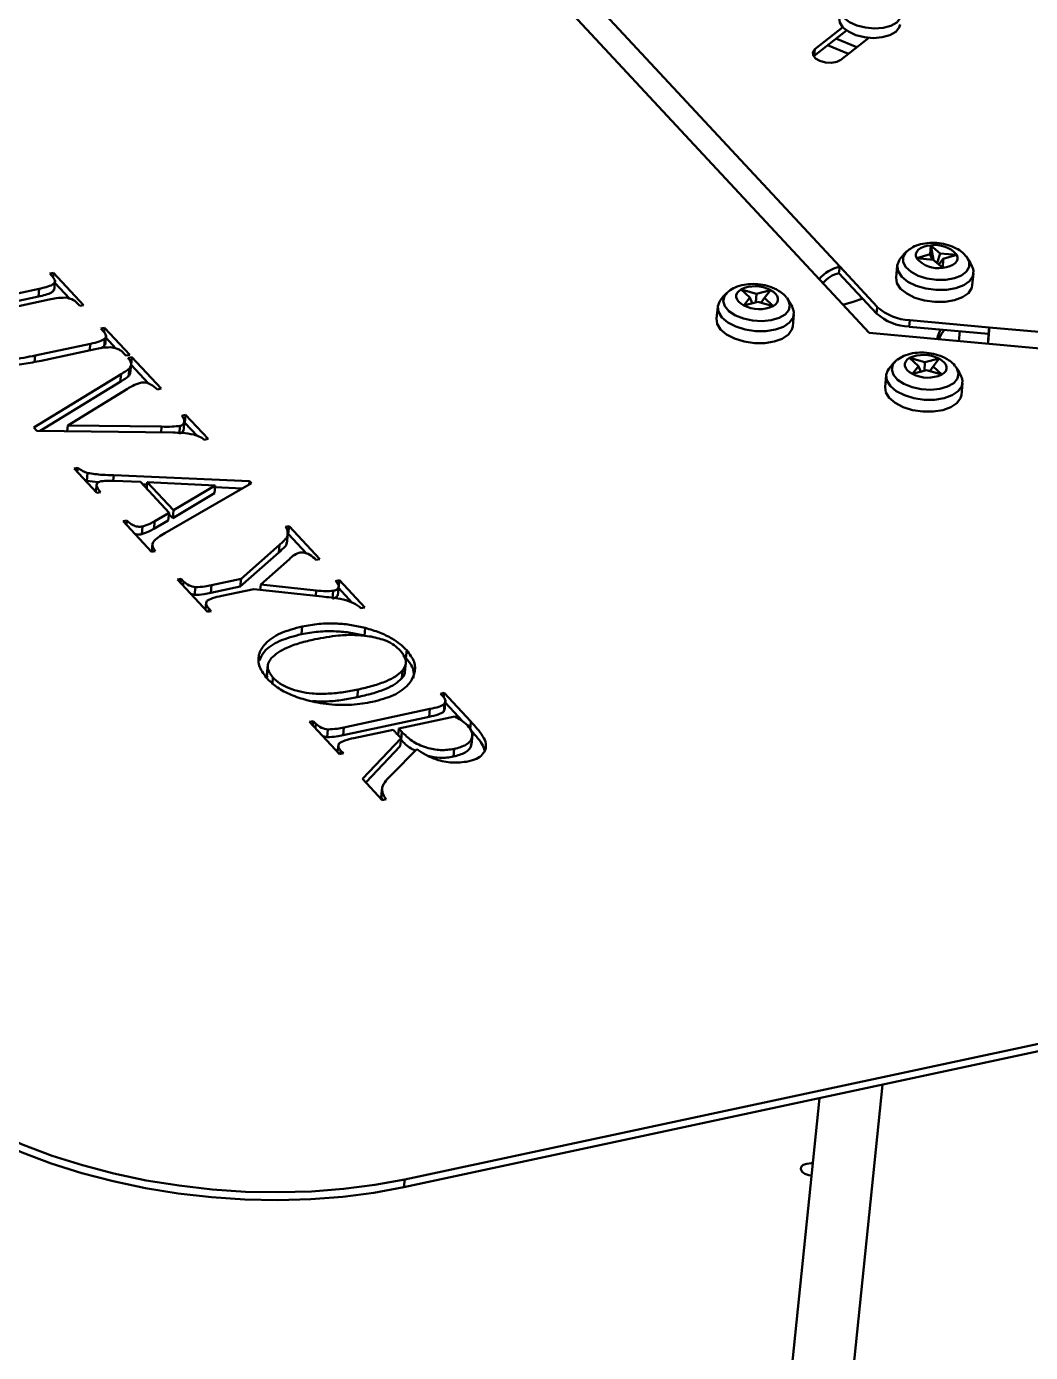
# Model space of a CAD drawing. Header units: millimetres. Extents: x 263 to 2983, y 441 to 2500.
# Drawn here: x 1960.1 to 2091, y 1448.9 to 1621.9 of the extents above; entities that cross this region are included whole.
import ezdxf

# ---------------------------------------------------------------- set-up
doc = ezdxf.new("R2010")
doc.units = ezdxf.units.MM
doc.header["$LTSCALE"] = 0.5
doc.layers.add('BOL', color=7, linetype='Continuous', lineweight=50)

msp = doc.modelspace()

# ---------------------------------------------------------------- linework, layer by layer
at = {"layer": 'BOL'}
for p, q in [((2069.99, 1581.94), (2012.95, 1643.29)), ((2066.15, 1590.6), (2023.82, 1636.14)), ((2062.84, 1618.11), (2067.03, 1621.42)), ((2062.93, 1618.96), (2066.56, 1621.83)), ((2064.57, 1619.48), (2067.31, 1618.36)), ((2065.67, 1620.35), (2068.41, 1619.23)), ((2069.95, 1620.45), (2066.32, 1617.58)), ((2062.76, 1618.03), (2062.84, 1618.11)), ((2062.93, 1618.96), (2062.84, 1618.11)), ((2009.42, 1471.53), (2650.51, 1608.81)), ((2009.32, 1470.52), (2650.41, 1607.8)), ((2077.96, 1592.22), (2078.03, 1593.37)), ((2078.03, 1593.37), (2078.38, 1591.5)), ((2078.03, 1593.37), (2079.27, 1592.33)), ((2075.03, 1592.7), (2074.98, 1592.65)), ((2076.2, 1591.68), (2077.96, 1592.22)), ((2078.35, 1591.49), (2076.2, 1591.68)), ((2077.96, 1592.22), (2078.2, 1591.5)), ((2079.59, 1590.45), (2078.35, 1591.49)), ((2079.27, 1592.33), (2078.86, 1591.07)), ((2079.66, 1591.6), (2079.08, 1590.88)), ((2079.27, 1592.33), (2081.43, 1592.14)), ((2079.66, 1591.6), (2079.59, 1590.45)), ((2081.43, 1592.14), (2079.66, 1591.6)), ((1963.12, 1589.69), (1963.61, 1589.79)), ((1963.46, 1589.32), (1963.12, 1589.69)), ((1963.54, 1589.17), (1963.61, 1589.79)), ((1963.61, 1589.79), (1967.53, 1585.58)), ((2066.15, 1590.6), (2066.06, 1589.76)), ((2070.97, 1584.48), (2066.06, 1589.76)), ((2071.05, 1585.33), (2066.15, 1590.6)), ((2073.67, 1590.74), (2073.51, 1589.18)), ((2083.45, 1588.16), (2083.61, 1589.72)), ((1963.67, 1587.51), (1963.8, 1588.78)), ((1963.77, 1588.5), (1965.7, 1586.42)), ((1954.88, 1585.25), (1961.64, 1586.7)), ((1954.99, 1586.26), (1961.74, 1587.71)), ((1963.05, 1586.3), (1955.31, 1584.64)), ((1961.64, 1586.7), (1961.74, 1587.71)), ((2054.42, 1586.56), (2053.28, 1587.63)), ((2053.28, 1587.63), (2055.29, 1587.06)), ((2053.65, 1585.54), (2054.42, 1586.56)), ((2054.42, 1586.56), (2054.72, 1585.82)), ((2055.29, 1587.06), (2055.21, 1585.95)), ((2055.29, 1587.06), (2057.12, 1587.54)), ((2056.34, 1586.52), (2055.9, 1585.9)), ((2057.12, 1587.54), (2056.34, 1586.52)), ((2056.34, 1586.52), (2057.49, 1585.45)), ((2059.29, 1586.49), (2059.25, 1586.54)), ((1967.04, 1585.47), (1966.7, 1585.84)), ((1967.53, 1585.58), (1967.04, 1585.47)), ((2050.24, 1585.37), (2050.08, 1583.81)), ((2055.48, 1586.02), (2053.65, 1585.54)), ((2057.49, 1585.45), (2055.48, 1586.02)), ((2070.97, 1584.48), (2071.05, 1585.33)), ((2060.02, 1582.79), (2060.18, 1584.35)), ((2075.29, 1583.6), (2075.2, 1582.76)), ((2085.58, 1581.82), (2075.2, 1582.76)), ((2085.67, 1582.67), (2075.29, 1583.6)), ((1969.78, 1582.52), (1970.27, 1582.62)), ((1970.13, 1582.15), (1969.78, 1582.52)), ((1970.21, 1582.02), (1970.27, 1582.62)), ((1970.22, 1580.18), (1970.32, 1581.19)), ((1970.27, 1582.62), (1973.54, 1579.11)), ((1970.33, 1580.34), (1970.46, 1581.6)), ((1970.43, 1581.33), (1971.75, 1579.92)), ((2190.71, 1571.02), (2069.99, 1581.94)), ((2081.7, 1580.88), (2081.83, 1582.16)), ((2085.67, 1582.67), (2085.58, 1581.82)), ((2175.29, 1574.55), (2085.67, 1582.67)), ((1961.22, 1579), (1968.41, 1580.54)), ((1969.06, 1579.84), (1962, 1578.32)), ((1968.32, 1579.68), (1968.41, 1580.54)), ((1969.79, 1579.98), (1970.22, 1580.18)), ((1970.22, 1580.18), (1970.26, 1580.48)), ((1973.05, 1579.01), (1972.71, 1579.37)), ((1961.13, 1578.17), (1961.22, 1579)), ((1973.54, 1579.11), (1973.05, 1579.01)), ((1973.34, 1578.69), (1973.83, 1578.8)), ((1973.6, 1576.64), (1973.73, 1577.9)), ((1973.72, 1577.79), (1973.83, 1578.8)), ((1973.72, 1577.79), (1975.97, 1575.38)), ((1973.72, 1577.79), (1973.72, 1577.79)), ((1973.83, 1578.8), (1977.65, 1574.68)), ((2076.42, 1577.62), (2075.27, 1578.69)), ((2075.27, 1578.69), (2077.28, 1578.12)), ((2075.64, 1576.6), (2076.42, 1577.62)), ((2076.42, 1577.62), (2076.72, 1576.88)), ((2077.28, 1578.12), (2077.21, 1577.01)), ((2077.28, 1578.12), (2079.11, 1578.6)), ((2078.34, 1577.58), (2077.9, 1576.96)), ((2079.11, 1578.6), (2078.34, 1577.58)), ((2078.34, 1577.58), (2079.48, 1576.51)), ((2081.28, 1577.55), (2081.24, 1577.59)), ((1961.03, 1569.6), (1972.42, 1576.58)), ((1972.31, 1575.57), (1972.42, 1576.58)), ((1973.39, 1576.3), (1973.5, 1577.31)), ((2072.23, 1576.43), (2072.07, 1574.87)), ((2077.47, 1577.08), (2075.64, 1576.6)), ((2079.48, 1576.51), (2077.47, 1577.08)), ((1961.87, 1569.17), (1972.31, 1575.57)), ((1973.27, 1574.67), (1965.46, 1569.88)), ((1977.65, 1574.68), (1977.16, 1574.58)), ((2082.02, 1573.84), (2082.18, 1575.4)), ((1980.35, 1571.15), (1980.84, 1571.25)), ((1980.74, 1570.24), (1980.84, 1571.25)), ((1980.84, 1571.25), (1983.76, 1568.12)), ((1961.42, 1569.17), (1961.03, 1569.6)), ((1979.19, 1568.95), (1961.42, 1569.17)), ((1965.38, 1569.12), (1965.46, 1569.88)), ((1965.46, 1569.88), (1977.71, 1569.72)), ((1977.64, 1568.97), (1977.71, 1569.72)), ((1980.01, 1568.81), (1980.11, 1569.82)), ((1980.55, 1569.19), (1980.68, 1570.45)), ((1980.65, 1570.23), (1980.74, 1570.24)), ((1980.74, 1570.24), (1982.34, 1568.52)), ((1983.76, 1568.12), (1983.27, 1568.02)), ((1966.28, 1564.26), (1966.77, 1564.37)), ((1969.24, 1561.09), (1966.28, 1564.26)), ((1966.71, 1563.8), (1966.77, 1564.37)), ((1967.66, 1562.78), (1967.95, 1562.66)), ((1967.95, 1562.66), (1968.05, 1563.67)), ((1967.95, 1562.66), (1969.45, 1562.48)), ((1969.24, 1562.29), (1969.13, 1561.2)), ((1971.38, 1562.66), (1971.46, 1563.39)), ((1971.46, 1563.39), (1989.15, 1562.63)), ((1974.93, 1562.51), (1971.48, 1562.66)), ((1978.68, 1558.48), (1974.93, 1562.51)), ((1975.21, 1562.21), (1975.81, 1562.19)), ((1975.76, 1561.62), (1975.84, 1562.47)), ((1975.84, 1562.47), (1979.25, 1558.81)), ((1984.7, 1562.04), (1975.84, 1562.47)), ((1989.41, 1562.35), (1978.12, 1555.82)), ((1979.25, 1558.81), (1984.7, 1562.04)), ((1984.6, 1561.03), (1984.7, 1562.04)), ((1989.11, 1562.18), (1989.15, 1562.63)), ((1989.15, 1562.63), (1989.41, 1562.35)), ((1969.72, 1561.19), (1969.24, 1561.09)), ((1979.15, 1557.8), (1984.6, 1561.03)), ((1984.68, 1561.81), (1988.21, 1561.65)), ((1979.15, 1557.8), (1979.25, 1558.81)), ((1972.68, 1557.38), (1973.17, 1557.48)), ((1976.4, 1553.38), (1972.68, 1557.38)), ((1973.11, 1556.92), (1973.17, 1557.48)), ((1976.69, 1556.38), (1978.58, 1557.47)), ((1976.69, 1556.38), (1976.8, 1557.39)), ((1976.8, 1557.39), (1978.68, 1558.48)), ((1978.58, 1557.47), (1978.68, 1558.48)), ((1978.66, 1558.32), (1979.15, 1557.8)), ((1975.12, 1555.69), (1975.22, 1556.7)), ((1993.85, 1556.64), (1994.33, 1556.74)), ((1994.02, 1554.46), (1994.15, 1555.73)), ((1994.15, 1555.71), (1994.23, 1555.73)), ((1994.23, 1555.73), (1994.33, 1556.74)), ((1994.23, 1555.73), (1996.59, 1553.19)), ((1994.33, 1556.74), (1998.33, 1552.44)), ((1976.88, 1553.49), (1976.4, 1553.38)), ((1976.53, 1554.5), (1976.42, 1553.39)), ((1988.07, 1549.86), (1993.1, 1554.3)), ((1993, 1553.29), (1993.1, 1554.3)), ((1987.96, 1548.85), (1993, 1553.29)), ((1994.37, 1552.44), (1990.64, 1549.15)), ((1997.84, 1552.34), (1997.63, 1552.56)), ((1998.33, 1552.44), (1997.84, 1552.34)), ((1979.76, 1549.77), (1980.24, 1549.87)), ((1980.19, 1549.31), (1980.24, 1549.87)), ((1980.24, 1549.87), (1980.57, 1549.52)), ((1984.23, 1549.04), (1988.07, 1549.86)), ((1987.96, 1548.85), (1988.07, 1549.86)), ((1983.68, 1545.55), (1979.76, 1549.77)), ((1980.51, 1548.96), (1980.57, 1549.52)), ((1982, 1547.77), (1982.11, 1548.78)), ((1984.13, 1548.03), (1984.23, 1549.04)), ((1984.13, 1548.03), (1987.96, 1548.85)), ((1989.72, 1548.53), (1985.54, 1547.64)), ((1998.64, 1547.55), (1989.72, 1548.53)), ((1990.57, 1548.44), (1990.64, 1549.15)), ((1990.64, 1549.15), (1997.87, 1548.36)), ((1997.8, 1547.64), (1997.87, 1548.36)), ((1999.99, 1547.29), (2000.09, 1548.3)), ((2000.4, 1549.58), (2000.89, 1549.69)), ((2000.69, 1547.71), (2000.82, 1548.98)), ((2000.79, 1548.68), (2000.89, 1549.69)), ((2000.79, 1548.68), (2002.58, 1546.75)), ((2000.79, 1548.68), (2000.79, 1548.68)), ((2000.89, 1549.69), (2004.2, 1546.13)), ((1981.48, 1547.91), (1982, 1547.77)), ((1983.52, 1546.84), (1983.42, 1545.83)), ((1984.16, 1545.66), (1983.68, 1545.55)), ((1983.82, 1545.58), (1983.86, 1545.98)), ((1983.86, 1545.98), (1984.16, 1545.66)), ((2003.71, 1546.03), (2003.53, 1546.22)), ((2004.2, 1546.13), (2003.71, 1546.03)), ((1995.95, 1542.64), (1996.05, 1543.65)), ((2004.17, 1542.45), (2004.27, 1543.46)), ((2009.22, 1539.87), (2009.57, 1539.55)), ((2009.57, 1539.55), (2009.67, 1540.56)), ((1991.57, 1538.66), (1991.44, 1537.4)), ((2009.03, 1536.89), (2009.14, 1537.9)), ((2009.45, 1537.71), (2009.58, 1538.97)), ((1992.16, 1536.26), (1992.23, 1536.98)), ((2003.23, 1534.43), (2003.33, 1535.44)), ((2014.08, 1534.87), (2014.57, 1534.98)), ((2014.42, 1534.51), (2014.08, 1534.87)), ((2014.51, 1534.38), (2014.57, 1534.98)), ((2014.57, 1534.98), (2018.04, 1531.24)), ((2001.48, 1530.49), (2012.7, 1532.89)), ((2012.6, 1531.88), (2012.7, 1532.89)), ((2014.51, 1532.54), (2014.61, 1533.55)), ((2014.51, 1532.54), (2014.56, 1532.83)), ((2014.62, 1532.7), (2014.75, 1533.96)), ((2014.72, 1533.69), (2016.99, 1531.25)), ((1997, 1531.22), (1997.49, 1531.32)), ((2000.92, 1527), (1997, 1531.22)), ((1997.43, 1530.76), (1997.49, 1531.32)), ((1997.49, 1531.32), (1997.83, 1530.96)), ((1997.77, 1530.39), (1997.83, 1530.96)), ((2001.38, 1529.48), (2012.6, 1531.88)), ((2015.96, 1531.91), (2008.64, 1530.34)), ((2017.94, 1530.23), (2018.04, 1531.24)), ((1998.73, 1529.36), (1999.29, 1529.22)), ((1999.29, 1529.22), (1999.4, 1530.23)), ((2001.38, 1529.48), (2001.48, 1530.49)), ((2007.91, 1530.18), (2002.79, 1529.09)), ((2008.55, 1529.47), (2008.64, 1530.34)), ((2008.94, 1528.89), (2009.04, 1529.9)), ((2018.11, 1528.24), (2018.24, 1529.51)), ((2000.76, 1528.27), (2000.66, 1527.29)), ((2001.01, 1527.02), (2001.06, 1527.49)), ((2001.06, 1527.49), (2001.41, 1527.11)), ((2003.92, 1523.78), (2008.95, 1529.07)), ((2004.34, 1523.32), (2008.84, 1528.06)), ((2010.99, 1527.64), (2007.72, 1524.34)), ((2008.84, 1528.06), (2008.95, 1529.07)), ((2015.78, 1526.67), (2015.88, 1527.68)), ((2001.41, 1527.11), (2000.92, 1527)), ((2006.49, 1521.01), (2003.92, 1523.78)), ((2006.49, 1522.65), (2006.36, 1521.39)), ((2006.4, 1521.51), (2006.45, 1521.06)), ((2006.98, 1521.11), (2006.49, 1521.01)), ((2064.96, 1418.04), (2071.73, 1483.88)), ((2063.5, 1482.12), (2057, 1418.86)), ((2009.32, 1470.52), (2009.42, 1471.53))]:
    msp.add_line(p, q, dxfattribs=at)
at = {"layer": 'BOL', "flags": 128}
for points in [[(2066.4, 1624.75), (2066.24, 1624.33), (2066.29, 1623.69), (2066.7, 1623.06), (2067.42, 1622.5), (2068.38, 1622.06), (2069.51, 1621.77), (2070.69, 1621.67), (2071.84, 1621.76), (2072.84, 1622.03), (2073.6, 1622.46), (2074.06, 1623.02), (2074.18, 1623.64), (2074.11, 1623.96)], [(2066.09, 1622.99), (2066.17, 1622.44), (2066.57, 1621.81), (2067.29, 1621.25), (2068.25, 1620.81), (2069.38, 1620.52), (2070.57, 1620.42), (2071.71, 1620.51), (2072.71, 1620.78), (2073.47, 1621.21), (2073.93, 1621.77), (2074.05, 1622.17)], [(2066.32, 1617.58), (2065.79, 1617.31), (2065.08, 1617.19), (2064.3, 1617.24), (2063.57, 1617.44), (2063.01, 1617.76), (2062.68, 1618.17), (2062.66, 1618.58), (2062.93, 1618.96)], [(2078.03, 1593.37), (2077.54, 1593.3), (2077.09, 1593.17), (2076.71, 1593), (2076.41, 1592.78), (2076.2, 1592.53), (2076.1, 1592.26), (2076.1, 1591.97), (2076.2, 1591.68)], [(2073.89, 1591.38), (2073.66, 1590.73), (2073.78, 1589.99), (2074.26, 1589.28), (2075.06, 1588.63), (2076.13, 1588.1), (2077.38, 1587.73), (2078.73, 1587.55), (2080.07, 1587.56)], [(2074.98, 1592.65), (2074.78, 1592.46), (2074.43, 1591.85), (2074.44, 1591.18), (2074.79, 1590.52), (2075.47, 1589.91), (2076.41, 1589.41), (2077.54, 1589.06), (2078.76, 1588.87), (2079.99, 1588.88)], [(2079.59, 1590.45), (2080.09, 1590.52), (2080.54, 1590.65), (2080.92, 1590.82), (2081.21, 1591.04), (2081.42, 1591.29), (2081.53, 1591.56), (2081.53, 1591.85), (2081.43, 1592.14)], [(2079.99, 1588.88), (2081.11, 1589.08), (2082.04, 1589.45), (2082.7, 1589.96), (2083.05, 1590.57), (2083.04, 1591.24), (2082.72, 1591.86)], [(2082.72, 1591.86), (2082.69, 1591.9), (2082.68, 1591.91)], [(2080.07, 1587.56), (2081.3, 1587.77), (2082.34, 1588.16), (2083.1, 1588.71), (2083.53, 1589.37), (2083.6, 1590.09), (2083.53, 1590.39)], [(2073.51, 1589.18), (2073.5, 1589.17), (2073.62, 1588.43), (2074.1, 1587.72), (2074.9, 1587.07), (2075.96, 1586.54), (2077.22, 1586.17), (2078.57, 1585.99), (2079.91, 1586)], [(2079.91, 1586), (2081.14, 1586.21), (2082.18, 1586.6), (2082.94, 1587.15), (2083.37, 1587.81), (2083.45, 1588.16)], [(2051.55, 1587.28), (2051.11, 1586.75), (2050.97, 1586.1), (2051.17, 1585.43), (2051.71, 1584.79), (2052.55, 1584.24), (2053.61, 1583.82), (2054.8, 1583.56), (2056.04, 1583.48), (2057.22, 1583.6), (2058.24, 1583.9), (2059.03, 1584.35), (2059.51, 1584.93), (2059.66, 1585.58), (2059.45, 1586.25), (2059.29, 1586.49)], [(2051.62, 1587.34), (2051.6, 1587.32), (2051.55, 1587.28)], [(2053.28, 1587.63), (2052.98, 1587.41), (2052.77, 1587.16), (2052.67, 1586.89), (2052.67, 1586.6), (2052.77, 1586.31), (2052.97, 1586.03), (2053.27, 1585.77), (2053.65, 1585.54)], [(2057.49, 1585.45), (2057.79, 1585.67), (2057.99, 1585.92), (2058.1, 1586.19), (2058.1, 1586.48), (2058, 1586.77), (2057.79, 1587.05), (2057.5, 1587.31), (2057.12, 1587.54)], [(2069.16, 1586.43), (2067.92, 1586), (2066.57, 1585.62)], [(2050.46, 1586.01), (2050.24, 1585.42), (2050.33, 1584.69), (2050.77, 1583.97), (2051.55, 1583.31), (2052.6, 1582.77), (2053.84, 1582.39), (2055.18, 1582.18), (2056.53, 1582.18), (2057.77, 1582.38), (2058.83, 1582.75), (2059.62, 1583.29), (2060.08, 1583.94), (2060.18, 1584.66), (2060.1, 1585.02)], [(2050.08, 1583.81), (2050.17, 1583.13), (2050.61, 1582.41), (2051.39, 1581.75), (2052.44, 1581.21), (2053.68, 1580.83), (2055.02, 1580.62), (2056.37, 1580.62), (2057.61, 1580.82), (2058.67, 1581.19), (2059.46, 1581.73), (2059.92, 1582.38), (2060.02, 1582.79)], [(2078.86, 1581.14), (2078.97, 1581.51), (2079.32, 1582.39)], [(2079.1, 1581.13), (2079.45, 1581.82), (2079.77, 1582.31)], [(2073.54, 1578.34), (2073.1, 1577.81), (2072.96, 1577.16), (2073.16, 1576.49), (2073.71, 1575.85), (2074.54, 1575.3), (2075.6, 1574.88), (2076.79, 1574.62), (2078.03, 1574.54), (2079.21, 1574.66), (2080.23, 1574.96), (2081.02, 1575.41), (2081.5, 1575.99), (2081.65, 1576.64), (2081.44, 1577.31), (2081.28, 1577.55)], [(2073.61, 1578.4), (2073.59, 1578.38), (2073.54, 1578.34)], [(2075.27, 1578.69), (2074.97, 1578.47), (2074.76, 1578.22), (2074.66, 1577.94), (2074.66, 1577.66), (2074.76, 1577.37), (2074.97, 1577.09), (2075.26, 1576.83), (2075.64, 1576.6)], [(2079.48, 1576.51), (2079.78, 1576.73), (2079.99, 1576.98), (2080.09, 1577.25), (2080.09, 1577.54), (2079.99, 1577.83), (2079.78, 1578.11), (2079.49, 1578.37), (2079.11, 1578.6)], [(2072.45, 1577.07), (2072.23, 1576.48), (2072.32, 1575.75), (2072.77, 1575.02), (2073.54, 1574.37), (2074.59, 1573.83), (2075.83, 1573.45), (2077.17, 1573.24), (2078.52, 1573.24), (2079.77, 1573.43), (2080.82, 1573.81), (2081.61, 1574.35), (2082.07, 1575), (2082.17, 1575.72), (2082.09, 1576.08)], [(2072.07, 1574.87), (2072.16, 1574.18), (2072.61, 1573.46), (2073.38, 1572.81), (2074.43, 1572.27), (2075.67, 1571.89), (2077.01, 1571.68), (2078.36, 1571.68), (2079.6, 1571.87), (2080.66, 1572.25), (2081.45, 1572.79), (2081.91, 1573.44), (2082.02, 1573.84)], [(1941.89, 1486.41), (1944.1, 1484.24), (1946.64, 1482.16), (1949.47, 1480.19), (1952.58, 1478.33), (1955.94, 1476.6), (1959.53, 1475.02), (1963.32, 1473.6), (1967.28, 1472.35), (1971.38, 1471.28), (1975.59, 1470.39), (1979.88, 1469.7), (1984.21, 1469.21), (1988.55, 1468.91), (1992.88, 1468.83), (1997.15, 1468.95), (2001.33, 1469.27), (2005.4, 1469.79), (2009.32, 1470.52)], [(1941.99, 1487.42), (1944.21, 1485.25), (1946.74, 1483.17), (1949.57, 1481.2), (1952.68, 1479.34), (1956.04, 1477.61), (1959.63, 1476.03), (1963.42, 1474.61), (1967.38, 1473.36), (1971.48, 1472.29), (1975.69, 1471.4), (1979.98, 1470.71), (1984.31, 1470.22), (1988.66, 1469.92), (1992.98, 1469.84), (1997.25, 1469.96), (2001.44, 1470.28), (2005.5, 1470.8), (2009.42, 1471.53)], [(2061.86, 1473.57), (2061.41, 1473.41), (2061.14, 1473.15), (2061.08, 1472.84), (2061.25, 1472.53), (2061.62, 1472.26), (2062.14, 1472.08), (2062.47, 1472.02)], [(2062.63, 1473.61), (2062.42, 1473.62), (2061.86, 1473.57)]]:
    msp.add_lwpolyline(points, dxfattribs=at)
at = {"layer": 'BOL'}
for centre, radius, start, end in [((2078.63, 1589.73), 3.69, 40.7082, 99.3786), ((2078.47, 1588.57), 5.37, 130.5445, 148.483), ((2078.99, 1594.09), 3.69, 220.7083, 279.3784), ((2078.47, 1588.57), 5.37, 19.7775, 37.7161), ((2067.34, 1585.61), 5.13, 103.4148, 139.1387), ((2066.98, 1585.98), 3.89, 103.5722, 140.929), ((2055.11, 1583.62), 4.41, 62.9449, 114.5999), ((2055.04, 1583.2), 5.37, 130.5445, 148.483), ((2055.04, 1583.2), 5.37, 19.7775, 37.7161), ((2055.65, 1589.46), 4.41, 242.9446, 294.5998), ((2075.49, 1589.54), 6.78, 228.188, 267.5614), ((2075.58, 1590.38), 6.78, 228.188, 267.5614), ((2021.88, 1585.86), 63.83, 355.2227, 356.3767), ((1986.18, 1589.09), 99.7, 355.0824, 356.3075), ((2077.03, 1574.26), 5.37, 130.5445, 148.483), ((2077.1, 1574.67), 4.41, 62.9452, 114.5991), ((2077.03, 1574.26), 5.37, 19.7775, 37.7161), ((2077.65, 1580.52), 4.41, 242.9449, 294.5994)]:
    msp.add_arc(centre, radius, start, end, dxfattribs=at)
for points, knots in [([(2082.64, 1591.92), (2082.5, 1592.09), (2082.13, 1592.52), (2081.34, 1593.02), (2080.3, 1593.44), (2079.12, 1593.69), (2077.88, 1593.73), (2076.71, 1593.55), (2075.75, 1593.22), (2075.27, 1592.85), (2075.08, 1592.7)], [0, 0, 0, 0, 0.087148, 0.211395, 0.347632, 0.486964, 0.626947, 0.770726, 0.907197, 1, 1, 1, 1]), ([(1961.74, 1587.71), (1962.05, 1587.78), (1962.67, 1587.92), (1963.39, 1588.16), (1963.77, 1588.47), (1963.83, 1588.85), (1963.61, 1589.14), (1963.46, 1589.32)], [0, 0, 0, 0, 0.250731, 0.500828, 0.625568, 0.750791, 1, 1, 1, 1]), ([(2057.86, 1587.64), (2057.66, 1587.73), (2057.11, 1587.99), (2056.1, 1588.26), (2054.87, 1588.37), (2053.64, 1588.26), (2052.53, 1587.96), (2051.93, 1587.56), (2051.66, 1587.37)], [0, 0, 0, 0, 0.1031241, 0.2835979, 0.4632571, 0.6464101, 0.8381012, 1, 1, 1, 1]), ([(1961.64, 1586.7), (1961.95, 1586.77), (1962.57, 1586.91), (1963.27, 1587.15), (1963.64, 1587.43), (1963.65, 1587.58), (1963.66, 1587.64)], [0, 0, 0, 0, 0.35569, 0.710482, 0.88744, 1, 1, 1, 1]), ([(1965.2, 1586.55), (1964.78, 1586.54), (1964.02, 1586.51), (1963.35, 1586.37), (1963.05, 1586.3)], [0, 0, 0, 0, 0.5581158, 1, 1, 1, 1]), ([(1966.7, 1585.84), (1966.49, 1586.03), (1966.13, 1586.36), (1965.48, 1586.49), (1965.2, 1586.55)], [0, 0, 0, 0, 0.56055, 1, 1, 1, 1]), ([(2059.23, 1586.55), (2059.21, 1586.57), (2059.04, 1586.85), (2058.57, 1587.22), (2058.08, 1587.51), (2057.86, 1587.64)], [0, 0, 0, 0, 0.042568, 0.569878, 1, 1, 1, 1]), ([(1968.41, 1580.54), (1968.82, 1580.62), (1969.55, 1580.77), (1970.09, 1581.06), (1970.32, 1581.19)], [0, 0, 0, 0, 0.562445, 1, 1, 1, 1]), ([(1970.32, 1581.19), (1970.39, 1581.37), (1970.52, 1581.69), (1970.24, 1582.01), (1970.13, 1582.15)], [0, 0, 0, 0, 0.557647, 1, 1, 1, 1]), ([(1962, 1578.32), (1961.26, 1578.18), (1959.78, 1577.89), (1957.37, 1577.65), (1955.02, 1578.04), (1953.14, 1578.74), (1951.79, 1579.62), (1951.13, 1580.27), (1950.8, 1580.6)], [0, 0, 0, 0, 0.187169, 0.373875, 0.559592, 0.706192, 0.852999, 1, 1, 1, 1]), ([(1951.59, 1580.7), (1951.97, 1580.35), (1952.73, 1579.65), (1954.45, 1578.83), (1956.4, 1578.37), (1958.21, 1578.46), (1959.74, 1578.7), (1960.73, 1578.9), (1961.22, 1579)], [0, 0, 0, 0, 0.1868356, 0.3734432, 0.5591231, 0.7056982, 0.8528216, 1, 1, 1, 1]), ([(1971.03, 1580.08), (1970.65, 1580.06), (1969.95, 1580.03), (1969.33, 1579.9), (1969.06, 1579.84)], [0, 0, 0, 0, 0.558044, 1, 1, 1, 1]), ([(1972.71, 1579.37), (1972.61, 1579.47), (1972.4, 1579.66), (1971.84, 1579.94), (1971.34, 1580.03), (1971.03, 1580.08)], [0, 0, 0, 0, 0.280755, 0.56113, 1, 1, 1, 1]), ([(2079.85, 1578.7), (2079.65, 1578.79), (2079.11, 1579.05), (2078.1, 1579.31), (2076.86, 1579.43), (2075.63, 1579.32), (2074.53, 1579.02), (2073.93, 1578.61), (2073.65, 1578.43)], [0, 0, 0, 0, 0.103124, 0.283597, 0.463258, 0.646411, 0.838102, 1, 1, 1, 1]), ([(1973.5, 1577.31), (1973.58, 1577.43), (1973.75, 1577.66), (1973.72, 1578.15), (1973.48, 1578.49), (1973.34, 1578.69)], [0, 0, 0, 0, 0.279876, 0.559825, 1, 1, 1, 1]), ([(2081.22, 1577.61), (2081.21, 1577.63), (2081.03, 1577.91), (2080.56, 1578.28), (2080.07, 1578.57), (2079.85, 1578.7)], [0, 0, 0, 0, 0.042568, 0.569893, 1, 1, 1, 1]), ([(1972.31, 1575.57), (1972.53, 1575.7), (1972.92, 1575.93), (1973.25, 1576.18), (1973.39, 1576.3)], [0, 0, 0, 0, 0.560385, 1, 1, 1, 1]), ([(1972.42, 1576.58), (1972.64, 1576.71), (1973.03, 1576.94), (1973.35, 1577.19), (1973.5, 1577.31)], [0, 0, 0, 0, 0.560385, 1, 1, 1, 1]), ([(1973.39, 1576.3), (1973.49, 1576.41), (1973.61, 1576.56), (1973.6, 1576.73), (1973.59, 1576.77)], [0, 0, 0, 0, 0.78981, 1, 1, 1, 1]), ([(1974.96, 1575.44), (1974.61, 1575.32), (1973.98, 1575.1), (1973.49, 1574.8), (1973.27, 1574.67)], [0, 0, 0, 0, 0.559049, 1, 1, 1, 1]), ([(1977.16, 1574.58), (1976.9, 1574.81), (1976.56, 1575.1), (1976, 1575.38), (1975.65, 1575.47), (1975.29, 1575.5), (1975.07, 1575.46), (1974.96, 1575.44)], [0, 0, 0, 0, 0.500065, 0.625154, 0.750093, 0.875126, 1, 1, 1, 1]), ([(1980.11, 1569.82), (1980.23, 1569.86), (1980.48, 1569.95), (1980.64, 1570.18), (1980.7, 1570.54), (1980.54, 1570.82), (1980.43, 1571.02)], [0, 0, 0, 0, 0.185773, 0.372632, 0.559555, 1, 1, 1, 1]), ([(1980.43, 1571.02), (1980.42, 1571.04), (1980.39, 1571.09), (1980.37, 1571.13), (1980.35, 1571.15)], [0, 0, 0, 0, 0.560003, 1, 1, 1, 1]), ([(1977.71, 1569.72), (1978.17, 1569.71), (1978.99, 1569.7), (1979.77, 1569.78), (1980.11, 1569.82)], [0, 0, 0, 0, 0.560743, 1, 1, 1, 1]), ([(1981.89, 1568.69), (1981.39, 1568.78), (1980.49, 1568.93), (1979.59, 1568.94), (1979.19, 1568.95)], [0, 0, 0, 0, 0.559332, 1, 1, 1, 1]), ([(1980.01, 1568.81), (1980.13, 1568.85), (1980.38, 1568.94), (1980.53, 1569.14), (1980.54, 1569.27), (1980.54, 1569.32)], [0, 0, 0, 0, 0.38196, 0.766153, 1, 1, 1, 1]), ([(1983.27, 1568.02), (1983.05, 1568.17), (1982.66, 1568.44), (1982.12, 1568.61), (1981.89, 1568.69)], [0, 0, 0, 0, 0.560518, 1, 1, 1, 1]), ([(1966.77, 1564.37), (1966.97, 1564.22), (1967.33, 1563.94), (1967.83, 1563.75), (1968.05, 1563.67)], [0, 0, 0, 0, 0.56127, 1, 1, 1, 1]), ([(1968.05, 1563.67), (1968.69, 1563.57), (1969.82, 1563.41), (1970.96, 1563.4), (1971.46, 1563.39)], [0, 0, 0, 0, 0.55903, 1, 1, 1, 1]), ([(1969.73, 1562.59), (1969.63, 1562.56), (1969.43, 1562.5), (1969.27, 1562.33), (1969.2, 1562.15), (1969.29, 1561.75), (1969.53, 1561.44), (1969.72, 1561.19)], [0, 0, 0, 0, 0.124597, 0.249702, 0.374626, 0.499775, 1, 1, 1, 1]), ([(1971.48, 1562.66), (1971.14, 1562.67), (1970.54, 1562.68), (1969.98, 1562.62), (1969.73, 1562.59)], [0, 0, 0, 0, 0.5605666, 1, 1, 1, 1]), ([(1973.17, 1557.48), (1973.4, 1557.26), (1973.7, 1556.98), (1974.26, 1556.75), (1974.58, 1556.67), (1974.92, 1556.65), (1975.12, 1556.68), (1975.22, 1556.7)], [0, 0, 0, 0, 0.499341, 0.624628, 0.749779, 0.87496, 1, 1, 1, 1]), ([(1975.22, 1556.7), (1975.55, 1556.81), (1976.12, 1557), (1976.59, 1557.27), (1976.8, 1557.39)], [0, 0, 0, 0, 0.559322, 1, 1, 1, 1]), ([(1974.21, 1555.73), (1974.3, 1555.71), (1974.49, 1555.66), (1974.81, 1555.64), (1975.02, 1555.67), (1975.12, 1555.69)], [0, 0, 0, 0, 0.294063, 0.647229, 1, 1, 1, 1]), ([(1975.12, 1555.69), (1975.44, 1555.8), (1976.02, 1555.99), (1976.49, 1556.26), (1976.69, 1556.38)], [0, 0, 0, 0, 0.559322, 1, 1, 1, 1]), ([(1978.12, 1555.82), (1977.84, 1555.65), (1977.26, 1555.29), (1976.55, 1554.74), (1976.47, 1554.07), (1976.75, 1553.68), (1976.88, 1553.49)], [0, 0, 0, 0, 0.280831, 0.560907, 0.779825, 1, 1, 1, 1]), ([(1993.1, 1554.3), (1993.26, 1554.46), (1993.59, 1554.78), (1994.07, 1555.23), (1994.17, 1555.72), (1994.14, 1556.03), (1994.12, 1556.18)], [0, 0, 0, 0, 0.280252, 0.560353, 0.77983, 1, 1, 1, 1]), ([(1994.12, 1556.18), (1994.09, 1556.27), (1994.04, 1556.42), (1993.91, 1556.57), (1993.85, 1556.64)], [0, 0, 0, 0, 0.55926, 1, 1, 1, 1]), ([(1993, 1553.29), (1993.16, 1553.45), (1993.48, 1553.77), (1993.95, 1554.18), (1994, 1554.48), (1994.01, 1554.59)], [0, 0, 0, 0, 0.388627, 0.777043, 1, 1, 1, 1]), ([(1997.63, 1552.56), (1997.39, 1552.77), (1997.03, 1553.08), (1996.33, 1553.3), (1995.9, 1553.32), (1995.71, 1553.29), (1995.61, 1553.27)], [0, 0, 0, 0, 0.499186, 0.748407, 0.874242, 1, 1, 1, 1]), ([(1995.61, 1553.27), (1995.34, 1553.14), (1994.84, 1552.9), (1994.52, 1552.58), (1994.37, 1552.44)], [0, 0, 0, 0, 0.557888, 1, 1, 1, 1]), ([(1980.57, 1549.52), (1980.78, 1549.33), (1981.14, 1548.98), (1981.81, 1548.84), (1982.11, 1548.78)], [0, 0, 0, 0, 0.561049, 1, 1, 1, 1]), ([(1982.11, 1548.78), (1982.52, 1548.8), (1983.27, 1548.83), (1983.94, 1548.98), (1984.23, 1549.04)], [0, 0, 0, 0, 0.558119, 1, 1, 1, 1]), ([(1997.87, 1548.36), (1998.3, 1548.31), (1999.05, 1548.22), (1999.78, 1548.28), (2000.09, 1548.3)], [0, 0, 0, 0, 0.561475, 1, 1, 1, 1]), ([(2000.09, 1548.3), (2000.24, 1548.34), (2000.53, 1548.42), (2000.77, 1548.66), (2000.86, 1549.06), (2000.59, 1549.37), (2000.4, 1549.58)], [0, 0, 0, 0, 0.186826, 0.3739493, 0.5610143, 1, 1, 1, 1]), ([(1982, 1547.77), (1982.42, 1547.79), (1983.16, 1547.82), (1983.83, 1547.97), (1984.13, 1548.03)], [0, 0, 0, 0, 0.558119, 1, 1, 1, 1]), ([(1983.61, 1546.98), (1983.55, 1546.79), (1983.45, 1546.46), (1983.74, 1546.13), (1983.86, 1545.98)], [0, 0, 0, 0, 0.557574, 1, 1, 1, 1]), ([(1985.54, 1547.64), (1985.13, 1547.55), (1984.39, 1547.41), (1983.85, 1547.11), (1983.61, 1546.98)], [0, 0, 0, 0, 0.562566, 1, 1, 1, 1]), ([(2003.53, 1546.22), (2003.18, 1546.44), (2002.48, 1546.89), (2000.73, 1547.34), (1999.43, 1547.47), (1998.64, 1547.55)], [0, 0, 0, 0, 0.278932, 0.558782, 1, 1, 1, 1]), ([(1999.99, 1547.29), (2000.13, 1547.33), (2000.42, 1547.41), (2000.66, 1547.63), (2000.67, 1547.78), (2000.68, 1547.84)], [0, 0, 0, 0, 0.372767, 0.746127, 1, 1, 1, 1]), ([(1991.51, 1536.81), (1991.11, 1537.32), (1990.31, 1538.35), (1990.26, 1539.98), (1991.15, 1541.53), (1993.09, 1542.88), (1995.06, 1543.4), (1996.05, 1543.65)], [0, 0, 0, 0, 0.186751, 0.373348, 0.560128, 0.779844, 1, 1, 1, 1]), ([(1995.95, 1542.64), (1996.67, 1542.77), (1998.11, 1543.03), (2000.31, 1543.06), (2002.37, 1542.87), (2003.57, 1542.59), (2004.17, 1542.45)], [0, 0, 0, 0, 0.280048, 0.559863, 0.779904, 1, 1, 1, 1]), ([(1996.05, 1543.65), (1996.77, 1543.78), (1998.21, 1544.04), (2000.42, 1544.07), (2002.47, 1543.88), (2003.67, 1543.6), (2004.27, 1543.46)], [0, 0, 0, 0, 0.280048, 0.559863, 0.779904, 1, 1, 1, 1]), ([(2004.27, 1543.46), (2004.91, 1543.27), (2006.17, 1542.9), (2007.68, 1542.15), (2008.86, 1541.36), (2009.4, 1540.82), (2009.67, 1540.56)], [0, 0, 0, 0, 0.279919, 0.559801, 0.779893, 1, 1, 1, 1]), ([(1990.46, 1539.2), (1990.64, 1539.61), (1991.08, 1540.6), (1993, 1541.87), (1994.96, 1542.38), (1995.95, 1542.64)], [0, 0, 0, 0, 0.258536, 0.628897, 1, 1, 1, 1]), ([(1997.68, 1541.98), (1997.04, 1541.83), (1995.74, 1541.53), (1994.13, 1540.94), (1992.83, 1540.28), (1992.29, 1539.76), (1992.01, 1539.5)], [0, 0, 0, 0, 0.280146, 0.560167, 0.78016, 1, 1, 1, 1]), ([(2005.04, 1542.33), (2004.32, 1542.42), (2002.89, 1542.6), (2000.36, 1542.48), (1998.7, 1542.17), (1997.68, 1541.98)], [0, 0, 0, 0, 0.279725, 0.559839, 1, 1, 1, 1]), ([(2008.81, 1540.54), (2008.57, 1540.77), (2008.1, 1541.22), (2006.87, 1541.91), (2005.73, 1542.17), (2005.04, 1542.33)], [0, 0, 0, 0, 0.280629, 0.561029, 1, 1, 1, 1]), ([(1992.01, 1539.5), (1991.86, 1539.28), (1991.56, 1538.85), (1991.49, 1537.97), (1991.95, 1537.36), (1992.23, 1536.98)], [0, 0, 0, 0, 0.280537, 0.560858, 1, 1, 1, 1]), ([(2009.67, 1540.56), (2010.06, 1540.05), (2010.83, 1539.04), (2010.79, 1537.46), (2009.94, 1535.95), (2008.12, 1534.59), (2006.2, 1534.08), (2005.23, 1533.82)], [0, 0, 0, 0, 0.186671, 0.373305, 0.560195, 0.779934, 1, 1, 1, 1]), ([(2009.14, 1537.9), (2009.29, 1538.13), (2009.6, 1538.59), (2009.6, 1539.51), (2009.11, 1540.15), (2008.81, 1540.54)], [0, 0, 0, 0, 0.280297, 0.560525, 1, 1, 1, 1]), ([(2009.57, 1539.55), (2009.98, 1539.04), (2010.67, 1538.18), (2010.59, 1537.3), (2010.55, 1536.93)], [0, 0, 0, 0, 0.586879, 1, 1, 1, 1]), ([(2003.33, 1535.44), (2003.99, 1535.59), (2005.3, 1535.89), (2006.95, 1536.46), (2008.3, 1537.12), (2008.86, 1537.64), (2009.14, 1537.9)], [0, 0, 0, 0, 0.280176, 0.560236, 0.780223, 1, 1, 1, 1]), ([(2009.03, 1536.89), (2009.21, 1537.12), (2009.44, 1537.42), (2009.42, 1537.76), (2009.42, 1537.84)], [0, 0, 0, 0, 0.756726, 1, 1, 1, 1]), ([(1991.5, 1537.52), (1991.46, 1537.38), (1991.4, 1537.2), (1991.52, 1537.02), (1991.54, 1536.98)], [0, 0, 0, 0, 0.783703, 1, 1, 1, 1]), ([(2005.23, 1533.82), (2004.34, 1533.67), (2002.54, 1533.36), (1999.54, 1533.43), (1996.83, 1533.94), (1994.53, 1534.7), (1992.74, 1535.66), (1991.92, 1536.42), (1991.51, 1536.81)], [0, 0, 0, 0, 0.186701, 0.373204, 0.559797, 0.706555, 0.853231, 1, 1, 1, 1]), ([(1992.23, 1536.98), (1992.51, 1536.72), (1993.07, 1536.2), (1994.32, 1535.57), (1995.78, 1535.14), (1997.53, 1534.85), (1999.46, 1534.86), (2001.46, 1535.07), (2002.71, 1535.31), (2003.33, 1535.44)], [0, 0, 0, 0, 0.1249404, 0.2497833, 0.3747156, 0.4996643, 0.6662559, 0.8330806, 1, 1, 1, 1]), ([(2003.23, 1534.43), (2003.88, 1534.58), (2005.19, 1534.88), (2006.85, 1535.45), (2008.2, 1536.11), (2008.76, 1536.63), (2009.03, 1536.89)], [0, 0, 0, 0, 0.280176, 0.560236, 0.780223, 1, 1, 1, 1]), ([(1997.39, 1533.91), (1998.04, 1533.88), (1999.4, 1533.83), (2001.35, 1534.06), (2002.6, 1534.31), (2003.23, 1534.43)], [0, 0, 0, 0, 0.3173937, 0.6586, 1, 1, 1, 1]), ([(2014.61, 1533.55), (2014.68, 1533.72), (2014.81, 1534.05), (2014.54, 1534.37), (2014.42, 1534.51)], [0, 0, 0, 0, 0.5576409, 1, 1, 1, 1]), ([(2012.7, 1532.89), (2013.11, 1532.98), (2013.85, 1533.12), (2014.38, 1533.42), (2014.61, 1533.55)], [0, 0, 0, 0, 0.562592, 1, 1, 1, 1]), ([(1997.83, 1530.96), (1998.04, 1530.76), (1998.42, 1530.41), (1999.1, 1530.28), (1999.4, 1530.23)], [0, 0, 0, 0, 0.560252, 1, 1, 1, 1]), ([(2012.6, 1531.88), (2013.01, 1531.97), (2013.74, 1532.11), (2014.28, 1532.41), (2014.51, 1532.54)], [0, 0, 0, 0, 0.562592, 1, 1, 1, 1]), ([(2017.6, 1530.78), (2017.33, 1531), (2016.85, 1531.41), (2016.23, 1531.75), (2015.96, 1531.91)], [0, 0, 0, 0, 0.559529, 1, 1, 1, 1]), ([(2018.04, 1531.24), (2018.33, 1530.93), (2018.89, 1530.3), (2019.62, 1529.35), (2020.07, 1528.44), (2019.99, 1527.61), (2019.6, 1526.93), (2018.83, 1526.35), (2018.06, 1526.14), (2017.67, 1526.04)], [0, 0, 0, 0, 0.167002, 0.333955, 0.50055, 0.62555, 0.750571, 0.875243, 1, 1, 1, 1]), ([(1999.29, 1529.22), (1999.7, 1529.24), (2000.43, 1529.27), (2001.09, 1529.42), (2001.38, 1529.48)], [0, 0, 0, 0, 0.558196, 1, 1, 1, 1]), ([(1999.4, 1530.23), (1999.8, 1530.25), (2000.53, 1530.28), (2001.19, 1530.43), (2001.48, 1530.49)], [0, 0, 0, 0, 0.558196, 1, 1, 1, 1]), ([(2008.31, 1529.71), (2008.24, 1529.8), (2008.1, 1529.96), (2007.97, 1530.11), (2007.91, 1530.18)], [0, 0, 0, 0, 0.559978, 1, 1, 1, 1]), ([(2008.95, 1529.07), (2008.83, 1529.19), (2008.61, 1529.4), (2008.41, 1529.62), (2008.31, 1529.71)], [0, 0, 0, 0, 0.560027, 1, 1, 1, 1]), ([(2008.64, 1530.34), (2008.72, 1530.26), (2008.85, 1530.11), (2008.98, 1529.96), (2009.04, 1529.9)], [0, 0, 0, 0, 0.5600261, 1, 1, 1, 1]), ([(2009.04, 1529.9), (2009.44, 1529.5), (2010.25, 1528.71), (2012.04, 1527.82), (2014.12, 1527.43), (2015.3, 1527.59), (2015.88, 1527.68)], [0, 0, 0, 0, 0.281127, 0.560537, 0.780292, 1, 1, 1, 1]), ([(2015.88, 1527.68), (2016.44, 1527.83), (2017.54, 1528.15), (2018.27, 1529.05), (2018.24, 1529.97), (2017.81, 1530.51), (2017.6, 1530.78)], [0, 0, 0, 0, 0.279883, 0.55901, 0.77925, 1, 1, 1, 1]), ([(2017.94, 1530.23), (2018.22, 1529.92), (2018.78, 1529.29), (2019.52, 1528.38), (2019.74, 1527.76), (2019.84, 1527.47)], [0, 0, 0, 0, 0.347934, 0.695766, 1, 1, 1, 1]), ([(2000.88, 1528.43), (2000.8, 1528.26), (2000.67, 1527.94), (2000.94, 1527.63), (2001.06, 1527.49)], [0, 0, 0, 0, 0.557566, 1, 1, 1, 1]), ([(2002.79, 1529.09), (2002.38, 1529), (2001.64, 1528.86), (2001.11, 1528.56), (2000.88, 1528.43)], [0, 0, 0, 0, 0.562593, 1, 1, 1, 1]), ([(2008.94, 1528.89), (2009.31, 1528.47), (2009.79, 1527.93), (2010.63, 1527.56), (2010.82, 1527.47)], [0, 0, 0, 0, 0.775353, 1, 1, 1, 1]), ([(2017.67, 1526.04), (2016.99, 1525.95), (2015.64, 1525.78), (2013.63, 1526.22), (2012.12, 1526.89), (2011.37, 1527.39), (2010.99, 1527.64)], [0, 0, 0, 0, 0.27892, 0.558259, 0.778927, 1, 1, 1, 1]), ([(2015.78, 1526.67), (2016.32, 1526.82), (2017.4, 1527.14), (2018.11, 1527.85), (2018.07, 1528.29), (2018.06, 1528.37)], [0, 0, 0, 0, 0.447702, 0.894195, 1, 1, 1, 1]), ([(2012.45, 1526.79), (2012.97, 1526.67), (2014.1, 1526.41), (2015.19, 1526.58), (2015.78, 1526.67)], [0, 0, 0, 0, 0.458331, 1, 1, 1, 1]), ([(2007.72, 1524.34), (2007.46, 1524.07), (2006.93, 1523.53), (2006.4, 1522.71), (2006.51, 1521.86), (2006.83, 1521.36), (2006.98, 1521.11)], [0, 0, 0, 0, 0.280408, 0.560114, 0.779843, 1, 1, 1, 1])]:
    msp.add_open_spline(points, degree=3, knots=knots, dxfattribs=at)

doc.saveas('drawing.dxf')
